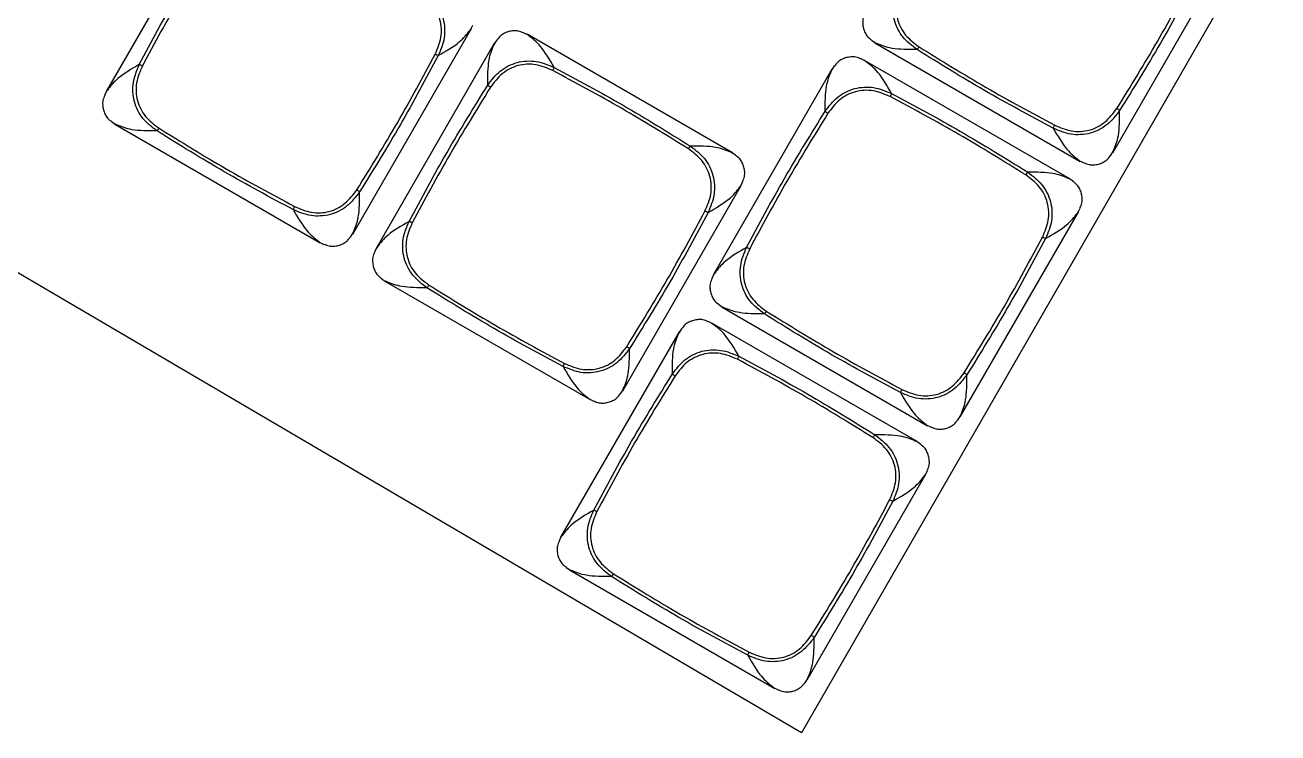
# Model space of a CAD drawing. Header units: millimetres. Extents: x 92.5 to 183.4, y 70.4 to 156.5.
# Drawn here: x 143.99 to 183.35, y 70.36 to 92.59 of the extents above; entities that cross this region are included whole.
import ezdxf

# ---------------------------------------------------------------- set-up
doc = ezdxf.new("R2010")
doc.units = ezdxf.units.MM

msp = doc.modelspace()

# ---------------------------------------------------------------- linework, layer by layer
at = {"color": 7, "linetype": 'Continuous', "lineweight": 25}
for p, q in [((150.263, 96.951), (146.538, 90.499)), ((183.355, 96.351), (168.387, 70.357)), ((178.169, 88.579), (181.894, 95.031)), ((157.961, 92.394), (158.063, 92.586)), ((154.289, 86.024), (158.014, 92.476)), ((157.972, 92.43), (158.014, 92.476)), ((158.814, 92.123), (158.698, 91.939)), ((159.849, 92.247), (159.656, 92.349)), ((159.813, 92.258), (159.767, 92.3)), ((166.219, 88.575), (159.767, 92.3)), ((168.387, 70.357), (131.531, 91.992)), ((158.743, 92.026), (155.018, 85.574)), ((158.724, 91.966), (158.743, 92.026)), ((170.594, 92.101), (170.779, 91.985)), ((170.752, 92.01), (170.692, 92.029)), ((170.692, 92.029), (177.144, 88.304)), ((170.45, 91.427), (170.257, 91.529)), ((170.415, 91.438), (170.368, 91.48)), ((176.82, 87.755), (170.368, 91.48)), ((169.344, 91.206), (165.619, 84.754)), ((169.415, 91.303), (169.299, 91.119)), ((169.325, 91.146), (169.344, 91.206)), ((146.592, 90.581), (146.49, 90.388)), ((146.58, 90.545), (146.538, 90.499)), ((146.715, 89.546), (146.9, 89.43)), ((146.873, 89.455), (146.813, 89.474)), ((146.813, 89.474), (153.265, 85.749)), ((166.317, 88.504), (166.132, 88.62)), ((166.219, 88.575), (166.159, 88.594)), ((178.097, 88.482), (178.213, 88.666)), ((178.169, 88.579), (178.188, 88.639)), ((177.062, 88.358), (177.255, 88.256)), ((177.098, 88.347), (177.144, 88.304)), ((176.918, 87.684), (176.733, 87.8)), ((162.769, 81.099), (166.494, 87.551)), ((166.44, 87.469), (166.542, 87.661)), ((166.452, 87.505), (166.494, 87.551)), ((176.82, 87.755), (176.761, 87.774)), ((173.37, 80.279), (177.095, 86.731)), ((177.042, 86.649), (177.143, 86.841)), ((177.053, 86.685), (177.095, 86.731)), ((154.218, 85.927), (154.334, 86.111)), ((154.289, 86.024), (154.308, 86.084)), ((153.183, 85.803), (153.376, 85.701)), ((153.218, 85.792), (153.265, 85.749)), ((155.071, 85.656), (154.969, 85.463)), ((155.06, 85.62), (155.018, 85.574)), ((165.672, 84.836), (165.57, 84.643)), ((165.661, 84.8), (165.619, 84.754)), ((155.194, 84.621), (155.379, 84.505)), ((155.352, 84.53), (155.292, 84.549)), ((155.292, 84.549), (161.744, 80.824)), ((165.796, 83.801), (165.981, 83.685)), ((165.953, 83.71), (165.893, 83.729)), ((165.893, 83.729), (172.345, 80.004)), ((165.65, 83.177), (165.457, 83.279)), ((165.614, 83.188), (165.568, 83.23)), ((172.02, 79.505), (165.568, 83.23)), ((164.543, 82.956), (160.818, 76.504)), ((164.615, 83.053), (164.499, 82.869)), ((164.524, 82.896), (164.543, 82.956)), ((162.697, 81.002), (162.813, 81.186)), ((162.769, 81.099), (162.788, 81.159)), ((161.662, 80.878), (161.855, 80.776)), ((161.698, 80.867), (161.744, 80.824)), ((173.298, 80.182), (173.414, 80.366)), ((173.37, 80.279), (173.389, 80.339)), ((172.263, 80.058), (172.456, 79.956)), ((172.299, 80.047), (172.345, 80.004)), ((172.118, 79.434), (171.933, 79.55)), ((172.02, 79.505), (171.96, 79.524)), ((168.569, 72.029), (172.294, 78.481)), ((172.241, 78.399), (172.343, 78.591)), ((172.252, 78.435), (172.294, 78.481)), ((160.872, 76.586), (160.77, 76.393)), ((160.86, 76.55), (160.818, 76.504)), ((160.995, 75.551), (161.18, 75.435)), ((161.153, 75.46), (161.093, 75.479)), ((161.093, 75.479), (167.545, 71.754)), ((168.498, 71.932), (168.614, 72.116)), ((168.569, 72.029), (168.588, 72.089)), ((167.463, 71.808), (167.656, 71.706)), ((167.498, 71.797), (167.545, 71.754))]:
    msp.add_line(p, q, dxfattribs=at)
for points in [[(147.58, 91.347), (147.969, 92.073), (148.748, 93.525), (149.616, 94.925), (150.05, 95.625)], [(150.138, 95.563), (149.706, 94.865), (148.842, 93.47), (148.066, 92.025), (147.677, 91.302)], [(178.294, 89.967), (178.726, 90.664), (179.59, 92.06), (180.366, 93.505), (180.754, 94.228)], [(180.852, 94.183), (180.463, 93.457), (179.684, 92.005), (178.816, 90.605), (178.382, 89.905)], [(176.296, 89.346), (175.57, 89.735), (174.118, 90.514), (172.718, 91.382), (172.018, 91.816)], [(172.08, 91.904), (172.778, 91.472), (174.173, 90.608), (175.618, 89.832), (176.341, 89.444)], [(154.415, 87.412), (154.847, 88.109), (155.711, 89.505), (156.487, 90.95), (156.875, 91.673)], [(156.973, 91.628), (156.584, 90.902), (155.805, 89.45), (154.937, 88.05), (154.503, 87.35)], [(164.831, 88.701), (164.134, 89.133), (162.738, 89.997), (161.293, 90.773), (160.57, 91.161)], [(160.615, 91.259), (161.341, 90.87), (162.793, 90.091), (164.193, 89.223), (164.893, 88.789)], [(156.059, 86.422), (156.448, 87.148), (157.227, 88.6), (158.095, 90), (158.529, 90.7)], [(158.617, 90.638), (158.185, 89.94), (157.321, 88.545), (156.545, 87.1), (156.157, 86.377)], [(175.432, 87.881), (174.735, 88.313), (173.34, 89.177), (171.894, 89.953), (171.171, 90.341)], [(171.216, 90.439), (171.942, 90.05), (173.394, 89.271), (174.794, 88.403), (175.494, 87.969)], [(166.66, 85.602), (167.05, 86.328), (167.828, 87.78), (168.696, 89.18), (169.13, 89.88)], [(169.218, 89.818), (168.786, 89.12), (167.922, 87.725), (167.146, 86.28), (166.758, 85.557)], [(152.417, 86.791), (151.691, 87.18), (150.239, 87.959), (148.839, 88.827), (148.139, 89.261)], [(148.201, 89.349), (148.898, 88.917), (150.293, 88.053), (151.739, 87.277), (152.462, 86.889)], [(162.894, 82.487), (163.326, 83.184), (164.19, 84.58), (164.966, 86.025), (165.354, 86.748)], [(165.452, 86.703), (165.063, 85.977), (164.284, 84.525), (163.416, 83.125), (162.982, 82.425)], [(173.495, 81.667), (173.927, 82.364), (174.791, 83.76), (175.568, 85.205), (175.956, 85.928)], [(176.053, 85.883), (175.664, 85.157), (174.885, 83.705), (174.017, 82.305), (173.583, 81.605)], [(160.896, 81.866), (160.17, 82.255), (158.718, 83.034), (157.318, 83.902), (156.618, 84.336)], [(156.68, 84.424), (157.378, 83.992), (158.773, 83.128), (160.218, 82.352), (160.941, 81.964)], [(171.497, 81.046), (170.771, 81.435), (169.32, 82.214), (167.919, 83.082), (167.219, 83.516)], [(167.281, 83.604), (167.979, 83.172), (169.374, 82.308), (170.82, 81.532), (171.542, 81.144)], [(170.632, 79.631), (169.934, 80.063), (168.539, 80.927), (167.094, 81.703), (166.371, 82.091)], [(166.416, 82.189), (167.142, 81.8), (168.594, 81.021), (169.994, 80.153), (170.694, 79.719)], [(161.86, 77.352), (162.249, 78.078), (163.028, 79.53), (163.896, 80.93), (164.33, 81.63)], [(164.418, 81.568), (163.986, 80.87), (163.122, 79.475), (162.346, 78.03), (161.957, 77.307)], [(168.695, 73.417), (169.127, 74.114), (169.991, 75.51), (170.767, 76.955), (171.155, 77.678)], [(171.253, 77.633), (170.864, 76.907), (170.085, 75.455), (169.217, 74.055), (168.783, 73.355)], [(166.697, 72.796), (165.971, 73.185), (164.519, 73.964), (163.119, 74.832), (162.419, 75.266)], [(162.481, 75.354), (163.178, 74.922), (164.573, 74.058), (166.019, 73.282), (166.742, 72.894)]]:
    msp.add_open_spline(points, degree=3, dxfattribs=at)
for points, knots in [([(156.414, 93.714), (156.572, 93.592), (156.809, 93.409), (157.027, 93.071), (157.136, 92.789), (157.182, 92.489), (157.167, 92.087), (157.05, 91.811), (156.973, 91.628)], [0, 0, 0, 0, 0.249321, 0.374506, 0.499981, 0.626286, 0.752018, 1, 1, 1, 1]), ([(172.018, 91.816), (171.86, 91.938), (171.622, 92.121), (171.405, 92.459), (171.296, 92.741), (171.25, 93.041), (171.265, 93.443), (171.382, 93.719), (171.459, 93.902)], [0, 0, 0, 0, 0.249321, 0.374506, 0.499981, 0.626286, 0.752018, 1, 1, 1, 1]), ([(171.557, 93.857), (171.482, 93.684), (171.369, 93.425), (171.352, 93.047), (171.393, 92.767), (171.496, 92.504), (171.703, 92.188), (171.929, 92.017), (172.08, 91.904)], [0, 0, 0, 0, 0.249507, 0.374713, 0.500022, 0.624547, 0.749245, 1, 1, 1, 1]), ([(156.875, 91.673), (156.95, 91.846), (157.063, 92.105), (157.08, 92.483), (157.039, 92.763), (156.936, 93.026), (156.729, 93.342), (156.503, 93.512), (156.352, 93.626)], [0, 0, 0, 0, 0.249507, 0.374713, 0.500022, 0.624547, 0.749245, 1, 1, 1, 1]), ([(170.377, 92.941), (170.353, 92.887), (170.309, 92.787), (170.306, 92.628), (170.328, 92.481), (170.382, 92.343), (170.465, 92.207), (170.552, 92.143), (170.6, 92.108)], [0, 0, 0, 0, 0.185589, 0.343741, 0.499785, 0.656214, 0.814151, 1, 1, 1, 1]), ([(159.653, 92.341), (159.6, 92.365), (159.5, 92.409), (159.341, 92.412), (159.194, 92.39), (159.056, 92.336), (158.92, 92.253), (158.855, 92.165), (158.821, 92.118)], [0, 0, 0, 0, 0.1850267, 0.3431791, 0.4992222, 0.6556521, 0.8135882, 1, 1, 1, 1]), ([(172.018, 91.816), (172.022, 91.82), (172.029, 91.828), (172.045, 91.85), (172.063, 91.876), (172.074, 91.894), (172.08, 91.904)], [0, 0, 0, 0, 0.250231, 0.500065, 0.75003, 1, 1, 1, 1]), ([(148.139, 89.261), (147.981, 89.383), (147.743, 89.566), (147.526, 89.904), (147.416, 90.186), (147.371, 90.486), (147.386, 90.888), (147.503, 91.164), (147.58, 91.347)], [0, 0, 0, 0, 0.249321, 0.374506, 0.499981, 0.626286, 0.752018, 1, 1, 1, 1]), ([(147.677, 91.302), (147.668, 91.307), (147.648, 91.317), (147.62, 91.331), (147.595, 91.342), (147.585, 91.345), (147.58, 91.347)], [0, 0, 0, 0, 0.24997, 0.499935, 0.749769, 1, 1, 1, 1]), ([(156.973, 91.628), (156.968, 91.63), (156.957, 91.633), (156.933, 91.644), (156.904, 91.658), (156.885, 91.668), (156.875, 91.673)], [0, 0, 0, 0, 0.250232, 0.500065, 0.75003, 1, 1, 1, 1]), ([(158.529, 90.7), (158.649, 90.859), (158.83, 91.097), (159.171, 91.312), (159.452, 91.422), (159.751, 91.468), (160.153, 91.449), (160.43, 91.335), (160.615, 91.259)], [0, 0, 0, 0, 0.247985, 0.373719, 0.500025, 0.6255, 0.750683, 1, 1, 1, 1]), ([(160.57, 91.161), (160.396, 91.235), (160.136, 91.346), (159.758, 91.367), (159.479, 91.324), (159.216, 91.221), (158.897, 91.017), (158.729, 90.789), (158.617, 90.638)], [0, 0, 0, 0, 0.250752, 0.375448, 0.499972, 0.625282, 0.75049, 1, 1, 1, 1]), ([(170.254, 91.521), (170.201, 91.545), (170.101, 91.589), (169.942, 91.592), (169.796, 91.57), (169.658, 91.516), (169.521, 91.433), (169.457, 91.345), (169.422, 91.298)], [0, 0, 0, 0, 0.1850267, 0.3431791, 0.4992222, 0.6556521, 0.8135882, 1, 1, 1, 1]), ([(147.677, 91.302), (147.602, 91.129), (147.49, 90.87), (147.472, 90.492), (147.514, 90.212), (147.617, 89.949), (147.824, 89.633), (148.05, 89.462), (148.201, 89.349)], [0, 0, 0, 0, 0.249507, 0.374713, 0.500022, 0.624547, 0.749245, 1, 1, 1, 1]), ([(160.615, 91.259), (160.613, 91.254), (160.61, 91.243), (160.599, 91.219), (160.585, 91.19), (160.575, 91.171), (160.57, 91.161)], [0, 0, 0, 0, 0.250232, 0.500065, 0.75003, 1, 1, 1, 1]), ([(158.529, 90.7), (158.533, 90.696), (158.541, 90.689), (158.563, 90.673), (158.589, 90.655), (158.608, 90.644), (158.617, 90.638)], [0, 0, 0, 0, 0.250231, 0.500065, 0.75003, 1, 1, 1, 1]), ([(169.13, 89.88), (169.25, 90.039), (169.431, 90.277), (169.772, 90.492), (170.054, 90.602), (170.353, 90.648), (170.754, 90.629), (171.032, 90.515), (171.216, 90.439)], [0, 0, 0, 0, 0.247985, 0.373719, 0.500025, 0.6255, 0.750683, 1, 1, 1, 1]), ([(171.171, 90.341), (170.997, 90.415), (170.737, 90.526), (170.359, 90.547), (170.08, 90.504), (169.817, 90.401), (169.498, 90.197), (169.33, 89.969), (169.218, 89.818)], [0, 0, 0, 0, 0.250752, 0.375448, 0.499972, 0.625282, 0.75049, 1, 1, 1, 1]), ([(146.498, 90.386), (146.474, 90.332), (146.43, 90.232), (146.427, 90.073), (146.448, 89.926), (146.503, 89.788), (146.585, 89.652), (146.673, 89.588), (146.721, 89.553)], [0, 0, 0, 0, 0.185589, 0.343741, 0.499785, 0.656214, 0.814151, 1, 1, 1, 1]), ([(171.216, 90.439), (171.214, 90.434), (171.211, 90.423), (171.2, 90.399), (171.187, 90.37), (171.176, 90.351), (171.171, 90.341)], [0, 0, 0, 0, 0.250232, 0.500065, 0.75003, 1, 1, 1, 1]), ([(169.13, 89.88), (169.134, 89.876), (169.143, 89.869), (169.164, 89.853), (169.19, 89.835), (169.209, 89.824), (169.218, 89.818)], [0, 0, 0, 0, 0.250231, 0.500065, 0.75003, 1, 1, 1, 1]), ([(178.382, 89.905), (178.26, 89.747), (178.077, 89.509), (177.739, 89.292), (177.457, 89.183), (177.157, 89.137), (176.755, 89.152), (176.479, 89.269), (176.296, 89.346)], [0, 0, 0, 0, 0.249321, 0.374506, 0.499981, 0.626286, 0.752018, 1, 1, 1, 1]), ([(176.341, 89.444), (176.514, 89.368), (176.773, 89.256), (177.151, 89.238), (177.431, 89.28), (177.694, 89.383), (178.01, 89.59), (178.181, 89.816), (178.294, 89.967)], [0, 0, 0, 0, 0.249507, 0.374713, 0.500022, 0.624547, 0.749245, 1, 1, 1, 1]), ([(178.382, 89.905), (178.378, 89.909), (178.37, 89.916), (178.348, 89.932), (178.322, 89.949), (178.304, 89.961), (178.294, 89.967)], [0, 0, 0, 0, 0.250231, 0.500065, 0.75003, 1, 1, 1, 1]), ([(176.296, 89.346), (176.298, 89.351), (176.301, 89.362), (176.312, 89.386), (176.326, 89.415), (176.336, 89.434), (176.341, 89.444)], [0, 0, 0, 0, 0.250232, 0.500065, 0.75003, 1, 1, 1, 1]), ([(148.139, 89.261), (148.142, 89.265), (148.15, 89.273), (148.166, 89.295), (148.183, 89.321), (148.195, 89.339), (148.201, 89.349)], [0, 0, 0, 0, 0.250231, 0.500065, 0.75003, 1, 1, 1, 1]), ([(164.893, 88.789), (164.89, 88.785), (164.882, 88.777), (164.866, 88.755), (164.849, 88.729), (164.837, 88.71), (164.831, 88.701)], [0, 0, 0, 0, 0.250231, 0.500065, 0.75003, 1, 1, 1, 1]), ([(165.354, 86.748), (165.43, 86.921), (165.542, 87.18), (165.56, 87.558), (165.518, 87.838), (165.415, 88.101), (165.208, 88.417), (164.982, 88.587), (164.831, 88.701)], [0, 0, 0, 0, 0.249507, 0.374713, 0.500022, 0.624547, 0.749245, 1, 1, 1, 1]), ([(164.893, 88.789), (165.051, 88.667), (165.289, 88.484), (165.506, 88.146), (165.615, 87.864), (165.661, 87.564), (165.646, 87.162), (165.529, 86.886), (165.452, 86.703)], [0, 0, 0, 0, 0.249321, 0.374506, 0.499981, 0.626286, 0.752018, 1, 1, 1, 1]), ([(166.534, 87.664), (166.558, 87.718), (166.602, 87.818), (166.605, 87.977), (166.584, 88.124), (166.529, 88.262), (166.447, 88.398), (166.359, 88.462), (166.311, 88.497)], [0, 0, 0, 0, 0.1855894, 0.3437407, 0.4997849, 0.6562136, 0.8141509, 1, 1, 1, 1]), ([(177.258, 88.264), (177.312, 88.24), (177.411, 88.196), (177.57, 88.193), (177.717, 88.214), (177.855, 88.269), (177.991, 88.352), (178.056, 88.44), (178.091, 88.487)], [0, 0, 0, 0, 0.185027, 0.343179, 0.499222, 0.655652, 0.813588, 1, 1, 1, 1]), ([(175.494, 87.969), (175.491, 87.965), (175.483, 87.957), (175.468, 87.935), (175.45, 87.909), (175.438, 87.89), (175.432, 87.881)], [0, 0, 0, 0, 0.250231, 0.500065, 0.75003, 1, 1, 1, 1]), ([(175.956, 85.928), (176.031, 86.101), (176.144, 86.36), (176.161, 86.738), (176.119, 87.018), (176.017, 87.281), (175.809, 87.597), (175.583, 87.767), (175.432, 87.881)], [0, 0, 0, 0, 0.249507, 0.374713, 0.500022, 0.624547, 0.749245, 1, 1, 1, 1]), ([(175.494, 87.969), (175.652, 87.847), (175.89, 87.664), (176.108, 87.326), (176.217, 87.044), (176.262, 86.744), (176.247, 86.342), (176.131, 86.066), (176.053, 85.883)], [0, 0, 0, 0, 0.249321, 0.374506, 0.499981, 0.626286, 0.752018, 1, 1, 1, 1]), ([(152.462, 86.889), (152.635, 86.813), (152.894, 86.701), (153.272, 86.683), (153.551, 86.725), (153.815, 86.828), (154.131, 87.035), (154.301, 87.261), (154.415, 87.412)], [0, 0, 0, 0, 0.249507, 0.374713, 0.500022, 0.624547, 0.749245, 1, 1, 1, 1]), ([(154.503, 87.35), (154.499, 87.354), (154.491, 87.361), (154.469, 87.377), (154.443, 87.394), (154.424, 87.406), (154.415, 87.412)], [0, 0, 0, 0, 0.250231, 0.500065, 0.75003, 1, 1, 1, 1]), ([(177.135, 86.844), (177.159, 86.898), (177.203, 86.998), (177.207, 87.157), (177.185, 87.304), (177.131, 87.442), (177.048, 87.578), (176.96, 87.642), (176.913, 87.677)], [0, 0, 0, 0, 0.1855894, 0.3437407, 0.4997849, 0.6562136, 0.8141509, 1, 1, 1, 1]), ([(154.503, 87.35), (154.381, 87.192), (154.198, 86.954), (153.86, 86.737), (153.577, 86.628), (153.278, 86.582), (152.876, 86.597), (152.6, 86.714), (152.417, 86.791)], [0, 0, 0, 0, 0.249321, 0.374506, 0.499981, 0.626286, 0.752018, 1, 1, 1, 1]), ([(152.417, 86.791), (152.419, 86.796), (152.422, 86.807), (152.433, 86.831), (152.447, 86.86), (152.457, 86.879), (152.462, 86.889)], [0, 0, 0, 0, 0.250232, 0.500065, 0.75003, 1, 1, 1, 1]), ([(165.452, 86.703), (165.447, 86.705), (165.436, 86.708), (165.412, 86.719), (165.384, 86.733), (165.364, 86.743), (165.354, 86.748)], [0, 0, 0, 0, 0.250232, 0.500065, 0.75003, 1, 1, 1, 1]), ([(156.618, 84.336), (156.46, 84.458), (156.222, 84.641), (156.005, 84.979), (155.896, 85.261), (155.85, 85.561), (155.865, 85.963), (155.982, 86.239), (156.059, 86.422)], [0, 0, 0, 0, 0.249321, 0.374506, 0.499981, 0.626286, 0.752018, 1, 1, 1, 1]), ([(156.157, 86.377), (156.082, 86.204), (155.969, 85.945), (155.952, 85.567), (155.993, 85.287), (156.096, 85.024), (156.303, 84.708), (156.529, 84.537), (156.68, 84.424)], [0, 0, 0, 0, 0.249507, 0.374713, 0.500022, 0.624547, 0.749245, 1, 1, 1, 1]), ([(156.157, 86.377), (156.147, 86.382), (156.128, 86.392), (156.099, 86.406), (156.075, 86.417), (156.064, 86.42), (156.059, 86.422)], [0, 0, 0, 0, 0.24997, 0.499935, 0.749769, 1, 1, 1, 1]), ([(153.379, 85.709), (153.432, 85.685), (153.532, 85.641), (153.691, 85.638), (153.838, 85.659), (153.975, 85.714), (154.112, 85.797), (154.176, 85.885), (154.211, 85.932)], [0, 0, 0, 0, 0.185027, 0.343179, 0.499222, 0.655652, 0.813588, 1, 1, 1, 1]), ([(176.053, 85.883), (176.048, 85.885), (176.038, 85.888), (176.013, 85.899), (175.985, 85.913), (175.965, 85.923), (175.956, 85.928)], [0, 0, 0, 0, 0.250232, 0.500065, 0.75003, 1, 1, 1, 1]), ([(154.977, 85.461), (154.953, 85.407), (154.909, 85.307), (154.906, 85.148), (154.928, 85.001), (154.982, 84.863), (155.065, 84.727), (155.152, 84.663), (155.2, 84.628)], [0, 0, 0, 0, 0.185589, 0.343741, 0.499785, 0.656214, 0.814151, 1, 1, 1, 1]), ([(167.219, 83.516), (167.061, 83.638), (166.824, 83.821), (166.606, 84.159), (166.497, 84.441), (166.451, 84.741), (166.467, 85.143), (166.583, 85.419), (166.66, 85.602)], [0, 0, 0, 0, 0.249321, 0.374506, 0.499981, 0.626286, 0.752018, 1, 1, 1, 1]), ([(166.758, 85.557), (166.683, 85.384), (166.57, 85.125), (166.553, 84.747), (166.594, 84.467), (166.697, 84.204), (166.904, 83.888), (167.13, 83.717), (167.281, 83.604)], [0, 0, 0, 0, 0.249507, 0.374713, 0.500022, 0.624547, 0.749245, 1, 1, 1, 1]), ([(166.758, 85.557), (166.748, 85.562), (166.729, 85.572), (166.701, 85.586), (166.676, 85.597), (166.666, 85.6), (166.66, 85.602)], [0, 0, 0, 0, 0.24997, 0.499935, 0.749769, 1, 1, 1, 1]), ([(165.578, 84.641), (165.554, 84.587), (165.511, 84.487), (165.507, 84.328), (165.529, 84.181), (165.583, 84.043), (165.666, 83.907), (165.754, 83.843), (165.801, 83.808)], [0, 0, 0, 0, 0.185589, 0.343741, 0.499785, 0.656214, 0.814151, 1, 1, 1, 1]), ([(156.618, 84.336), (156.622, 84.34), (156.629, 84.348), (156.645, 84.37), (156.663, 84.396), (156.674, 84.414), (156.68, 84.424)], [0, 0, 0, 0, 0.250231, 0.500065, 0.75003, 1, 1, 1, 1]), ([(167.219, 83.516), (167.223, 83.52), (167.23, 83.528), (167.246, 83.55), (167.264, 83.576), (167.275, 83.594), (167.281, 83.604)], [0, 0, 0, 0, 0.250231, 0.500065, 0.75003, 1, 1, 1, 1]), ([(165.454, 83.271), (165.4, 83.295), (165.301, 83.339), (165.142, 83.342), (164.995, 83.32), (164.857, 83.266), (164.721, 83.183), (164.656, 83.095), (164.621, 83.048)], [0, 0, 0, 0, 0.1850267, 0.3431791, 0.4992222, 0.6556521, 0.8135882, 1, 1, 1, 1]), ([(162.982, 82.425), (162.86, 82.267), (162.677, 82.029), (162.339, 81.812), (162.057, 81.703), (161.757, 81.657), (161.355, 81.672), (161.079, 81.789), (160.896, 81.866)], [0, 0, 0, 0, 0.249321, 0.374506, 0.499981, 0.626286, 0.752018, 1, 1, 1, 1]), ([(160.941, 81.964), (161.114, 81.888), (161.373, 81.776), (161.751, 81.758), (162.031, 81.8), (162.294, 81.903), (162.61, 82.11), (162.781, 82.336), (162.894, 82.487)], [0, 0, 0, 0, 0.249507, 0.374713, 0.500022, 0.624547, 0.749245, 1, 1, 1, 1]), ([(162.982, 82.425), (162.978, 82.429), (162.97, 82.436), (162.948, 82.452), (162.922, 82.469), (162.904, 82.481), (162.894, 82.487)], [0, 0, 0, 0, 0.250231, 0.500065, 0.75003, 1, 1, 1, 1]), ([(164.33, 81.63), (164.45, 81.789), (164.631, 82.027), (164.971, 82.242), (165.253, 82.352), (165.552, 82.398), (165.954, 82.379), (166.231, 82.265), (166.416, 82.189)], [0, 0, 0, 0, 0.247985, 0.373719, 0.500025, 0.6255, 0.750683, 1, 1, 1, 1]), ([(166.371, 82.091), (166.197, 82.165), (165.936, 82.276), (165.559, 82.297), (165.279, 82.254), (165.017, 82.151), (164.698, 81.947), (164.53, 81.719), (164.418, 81.568)], [0, 0, 0, 0, 0.250752, 0.375448, 0.499972, 0.625282, 0.75049, 1, 1, 1, 1]), ([(160.896, 81.866), (160.898, 81.871), (160.901, 81.882), (160.912, 81.906), (160.926, 81.935), (160.936, 81.954), (160.941, 81.964)], [0, 0, 0, 0, 0.250232, 0.500065, 0.75003, 1, 1, 1, 1]), ([(166.416, 82.189), (166.414, 82.184), (166.411, 82.173), (166.4, 82.149), (166.386, 82.12), (166.376, 82.101), (166.371, 82.091)], [0, 0, 0, 0, 0.250232, 0.500065, 0.75003, 1, 1, 1, 1]), ([(164.33, 81.63), (164.334, 81.626), (164.342, 81.619), (164.364, 81.603), (164.39, 81.585), (164.408, 81.574), (164.418, 81.568)], [0, 0, 0, 0, 0.250231, 0.500065, 0.75003, 1, 1, 1, 1]), ([(173.583, 81.605), (173.461, 81.447), (173.278, 81.209), (172.94, 80.992), (172.658, 80.883), (172.359, 80.837), (171.957, 80.852), (171.681, 80.969), (171.497, 81.046)], [0, 0, 0, 0, 0.249321, 0.374506, 0.499981, 0.626286, 0.752018, 1, 1, 1, 1]), ([(171.542, 81.144), (171.715, 81.068), (171.974, 80.956), (172.352, 80.938), (172.632, 80.98), (172.895, 81.083), (173.212, 81.29), (173.382, 81.516), (173.495, 81.667)], [0, 0, 0, 0, 0.249507, 0.374713, 0.500022, 0.624547, 0.749245, 1, 1, 1, 1]), ([(173.583, 81.605), (173.579, 81.609), (173.571, 81.616), (173.549, 81.632), (173.523, 81.649), (173.505, 81.661), (173.495, 81.667)], [0, 0, 0, 0, 0.250231, 0.500065, 0.75003, 1, 1, 1, 1]), ([(171.497, 81.046), (171.499, 81.051), (171.503, 81.062), (171.513, 81.086), (171.527, 81.115), (171.537, 81.134), (171.542, 81.144)], [0, 0, 0, 0, 0.250232, 0.500065, 0.75003, 1, 1, 1, 1]), ([(161.858, 80.784), (161.912, 80.76), (162.011, 80.716), (162.17, 80.713), (162.317, 80.734), (162.455, 80.789), (162.591, 80.872), (162.656, 80.96), (162.691, 81.007)], [0, 0, 0, 0, 0.185027, 0.343179, 0.499222, 0.655652, 0.813588, 1, 1, 1, 1]), ([(172.459, 79.964), (172.513, 79.94), (172.612, 79.896), (172.771, 79.893), (172.918, 79.914), (173.056, 79.969), (173.192, 80.052), (173.257, 80.14), (173.292, 80.187)], [0, 0, 0, 0, 0.185027, 0.343179, 0.499222, 0.655652, 0.813588, 1, 1, 1, 1]), ([(170.694, 79.719), (170.69, 79.715), (170.683, 79.707), (170.667, 79.685), (170.649, 79.659), (170.638, 79.64), (170.632, 79.631)], [0, 0, 0, 0, 0.250231, 0.500065, 0.75003, 1, 1, 1, 1]), ([(171.155, 77.678), (171.23, 77.851), (171.343, 78.11), (171.36, 78.488), (171.319, 78.768), (171.216, 79.031), (171.009, 79.347), (170.783, 79.517), (170.632, 79.631)], [0, 0, 0, 0, 0.249507, 0.374713, 0.500022, 0.624547, 0.749245, 1, 1, 1, 1]), ([(170.694, 79.719), (170.852, 79.597), (171.089, 79.414), (171.307, 79.076), (171.416, 78.794), (171.462, 78.494), (171.447, 78.092), (171.33, 77.816), (171.253, 77.633)], [0, 0, 0, 0, 0.249321, 0.374506, 0.499981, 0.626286, 0.752018, 1, 1, 1, 1]), ([(172.335, 78.594), (172.359, 78.648), (172.402, 78.748), (172.406, 78.907), (172.384, 79.054), (172.33, 79.192), (172.247, 79.328), (172.16, 79.392), (172.112, 79.427)], [0, 0, 0, 0, 0.1855894, 0.3437407, 0.4997849, 0.6562136, 0.8141509, 1, 1, 1, 1]), ([(171.253, 77.633), (171.248, 77.635), (171.237, 77.638), (171.213, 77.649), (171.184, 77.663), (171.165, 77.673), (171.155, 77.678)], [0, 0, 0, 0, 0.250232, 0.500065, 0.75003, 1, 1, 1, 1]), ([(162.419, 75.266), (162.261, 75.388), (162.023, 75.571), (161.806, 75.909), (161.696, 76.191), (161.651, 76.491), (161.666, 76.893), (161.783, 77.169), (161.86, 77.352)], [0, 0, 0, 0, 0.249321, 0.374506, 0.499981, 0.626286, 0.752018, 1, 1, 1, 1]), ([(161.957, 77.307), (161.882, 77.134), (161.77, 76.875), (161.752, 76.497), (161.794, 76.217), (161.897, 75.954), (162.104, 75.638), (162.33, 75.467), (162.481, 75.354)], [0, 0, 0, 0, 0.249507, 0.374713, 0.500022, 0.624547, 0.749245, 1, 1, 1, 1]), ([(161.957, 77.307), (161.948, 77.312), (161.928, 77.322), (161.9, 77.336), (161.875, 77.347), (161.865, 77.35), (161.86, 77.352)], [0, 0, 0, 0, 0.24997, 0.499935, 0.749769, 1, 1, 1, 1]), ([(160.778, 76.391), (160.754, 76.337), (160.71, 76.237), (160.707, 76.078), (160.728, 75.931), (160.783, 75.793), (160.865, 75.657), (160.953, 75.593), (161.001, 75.558)], [0, 0, 0, 0, 0.185589, 0.343741, 0.499785, 0.656214, 0.814151, 1, 1, 1, 1]), ([(162.419, 75.266), (162.422, 75.27), (162.43, 75.278), (162.446, 75.3), (162.463, 75.326), (162.475, 75.344), (162.481, 75.354)], [0, 0, 0, 0, 0.250231, 0.500065, 0.75003, 1, 1, 1, 1]), ([(168.783, 73.355), (168.661, 73.197), (168.478, 72.959), (168.14, 72.742), (167.857, 72.633), (167.558, 72.587), (167.156, 72.602), (166.88, 72.719), (166.697, 72.796)], [0, 0, 0, 0, 0.249321, 0.374506, 0.499981, 0.626286, 0.752018, 1, 1, 1, 1]), ([(166.742, 72.894), (166.915, 72.818), (167.174, 72.706), (167.552, 72.688), (167.831, 72.73), (168.095, 72.833), (168.411, 73.04), (168.581, 73.266), (168.695, 73.417)], [0, 0, 0, 0, 0.249507, 0.374713, 0.500022, 0.624547, 0.749245, 1, 1, 1, 1]), ([(168.783, 73.355), (168.779, 73.359), (168.771, 73.366), (168.749, 73.382), (168.723, 73.399), (168.704, 73.411), (168.695, 73.417)], [0, 0, 0, 0, 0.250231, 0.500065, 0.75003, 1, 1, 1, 1]), ([(166.697, 72.796), (166.699, 72.801), (166.702, 72.812), (166.713, 72.836), (166.727, 72.865), (166.737, 72.884), (166.742, 72.894)], [0, 0, 0, 0, 0.250232, 0.500065, 0.75003, 1, 1, 1, 1]), ([(167.659, 71.714), (167.712, 71.69), (167.812, 71.646), (167.971, 71.643), (168.118, 71.664), (168.255, 71.719), (168.392, 71.802), (168.456, 71.89), (168.491, 71.937)], [0, 0, 0, 0, 0.185027, 0.343179, 0.499222, 0.655652, 0.813588, 1, 1, 1, 1])]:
    msp.add_open_spline(points, degree=3, knots=knots, dxfattribs=at)
at = {"color": 8, "linetype": 'Continuous', "lineweight": 25}
for points, knots in [([(156.973, 91.628), (157.216, 91.77), (157.665, 92.031), (157.876, 92.304), (157.972, 92.43)], [0, 0, 0, 0, 0.5418272, 1, 1, 1, 1]), ([(160.615, 91.259), (160.473, 91.502), (160.212, 91.951), (159.939, 92.162), (159.813, 92.258)], [0, 0, 0, 0, 0.541932, 1, 1, 1, 1]), ([(158.529, 90.7), (158.53, 90.981), (158.532, 91.501), (158.663, 91.82), (158.724, 91.966)], [0, 0, 0, 0, 0.541827, 1, 1, 1, 1]), ([(172.018, 91.816), (171.737, 91.817), (171.218, 91.819), (170.898, 91.95), (170.752, 92.01)], [0, 0, 0, 0, 0.541932, 1, 1, 1, 1]), ([(147.58, 91.347), (147.337, 91.205), (146.888, 90.944), (146.677, 90.671), (146.58, 90.545)], [0, 0, 0, 0, 0.541827, 1, 1, 1, 1]), ([(171.216, 90.439), (171.075, 90.682), (170.813, 91.131), (170.54, 91.342), (170.415, 91.438)], [0, 0, 0, 0, 0.541932, 1, 1, 1, 1]), ([(169.13, 89.88), (169.131, 90.161), (169.133, 90.681), (169.265, 91), (169.325, 91.146)], [0, 0, 0, 0, 0.541827, 1, 1, 1, 1]), ([(178.188, 88.639), (178.248, 88.785), (178.379, 89.104), (178.381, 89.624), (178.382, 89.905)], [0, 0, 0, 0, 0.458173, 1, 1, 1, 1]), ([(148.139, 89.261), (147.857, 89.262), (147.338, 89.264), (147.019, 89.395), (146.873, 89.455)], [0, 0, 0, 0, 0.541932, 1, 1, 1, 1]), ([(176.296, 89.346), (176.438, 89.103), (176.699, 88.654), (176.972, 88.443), (177.098, 88.347)], [0, 0, 0, 0, 0.541932, 1, 1, 1, 1]), ([(166.159, 88.594), (166.013, 88.655), (165.694, 88.786), (165.175, 88.788), (164.893, 88.789)], [0, 0, 0, 0, 0.458068, 1, 1, 1, 1]), ([(176.761, 87.774), (176.614, 87.835), (176.295, 87.966), (175.776, 87.968), (175.494, 87.969)], [0, 0, 0, 0, 0.458068, 1, 1, 1, 1]), ([(165.452, 86.703), (165.695, 86.845), (166.144, 87.106), (166.355, 87.379), (166.452, 87.505)], [0, 0, 0, 0, 0.5418272, 1, 1, 1, 1]), ([(154.308, 86.084), (154.368, 86.23), (154.5, 86.549), (154.502, 87.069), (154.503, 87.35)], [0, 0, 0, 0, 0.458173, 1, 1, 1, 1]), ([(152.417, 86.791), (152.559, 86.548), (152.82, 86.099), (153.093, 85.888), (153.218, 85.792)], [0, 0, 0, 0, 0.541932, 1, 1, 1, 1]), ([(176.053, 85.883), (176.296, 86.025), (176.745, 86.286), (176.956, 86.559), (177.053, 86.685)], [0, 0, 0, 0, 0.5418272, 1, 1, 1, 1]), ([(156.059, 86.422), (155.816, 86.28), (155.367, 86.019), (155.156, 85.746), (155.06, 85.62)], [0, 0, 0, 0, 0.541827, 1, 1, 1, 1]), ([(166.66, 85.602), (166.417, 85.46), (165.968, 85.199), (165.758, 84.926), (165.661, 84.8)], [0, 0, 0, 0, 0.541827, 1, 1, 1, 1]), ([(156.618, 84.336), (156.337, 84.337), (155.818, 84.339), (155.498, 84.47), (155.352, 84.53)], [0, 0, 0, 0, 0.541932, 1, 1, 1, 1]), ([(167.219, 83.516), (166.938, 83.517), (166.419, 83.519), (166.099, 83.65), (165.953, 83.71)], [0, 0, 0, 0, 0.541932, 1, 1, 1, 1]), ([(166.416, 82.189), (166.274, 82.432), (166.013, 82.881), (165.74, 83.092), (165.614, 83.188)], [0, 0, 0, 0, 0.541932, 1, 1, 1, 1]), ([(164.33, 81.63), (164.331, 81.911), (164.333, 82.431), (164.464, 82.75), (164.524, 82.896)], [0, 0, 0, 0, 0.541827, 1, 1, 1, 1]), ([(162.788, 81.159), (162.848, 81.305), (162.979, 81.624), (162.981, 82.144), (162.982, 82.425)], [0, 0, 0, 0, 0.458173, 1, 1, 1, 1]), ([(160.896, 81.866), (161.038, 81.623), (161.299, 81.174), (161.572, 80.963), (161.698, 80.867)], [0, 0, 0, 0, 0.541932, 1, 1, 1, 1]), ([(173.389, 80.339), (173.449, 80.485), (173.58, 80.804), (173.582, 81.324), (173.583, 81.605)], [0, 0, 0, 0, 0.458173, 1, 1, 1, 1]), ([(171.497, 81.046), (171.639, 80.803), (171.9, 80.354), (172.174, 80.143), (172.299, 80.047)], [0, 0, 0, 0, 0.541932, 1, 1, 1, 1]), ([(171.96, 79.524), (171.814, 79.585), (171.494, 79.716), (170.975, 79.718), (170.694, 79.719)], [0, 0, 0, 0, 0.458068, 1, 1, 1, 1]), ([(171.253, 77.633), (171.496, 77.775), (171.945, 78.036), (172.156, 78.309), (172.252, 78.435)], [0, 0, 0, 0, 0.5418272, 1, 1, 1, 1]), ([(161.86, 77.352), (161.617, 77.21), (161.168, 76.949), (160.957, 76.676), (160.86, 76.55)], [0, 0, 0, 0, 0.541827, 1, 1, 1, 1]), ([(162.419, 75.266), (162.137, 75.267), (161.618, 75.269), (161.299, 75.4), (161.153, 75.46)], [0, 0, 0, 0, 0.541932, 1, 1, 1, 1]), ([(168.588, 72.089), (168.648, 72.235), (168.78, 72.554), (168.782, 73.074), (168.783, 73.355)], [0, 0, 0, 0, 0.458173, 1, 1, 1, 1]), ([(166.697, 72.796), (166.839, 72.553), (167.1, 72.104), (167.373, 71.893), (167.498, 71.797)], [0, 0, 0, 0, 0.541932, 1, 1, 1, 1])]:
    msp.add_open_spline(points, degree=3, knots=knots, dxfattribs=at)

doc.saveas('drawing.dxf')
